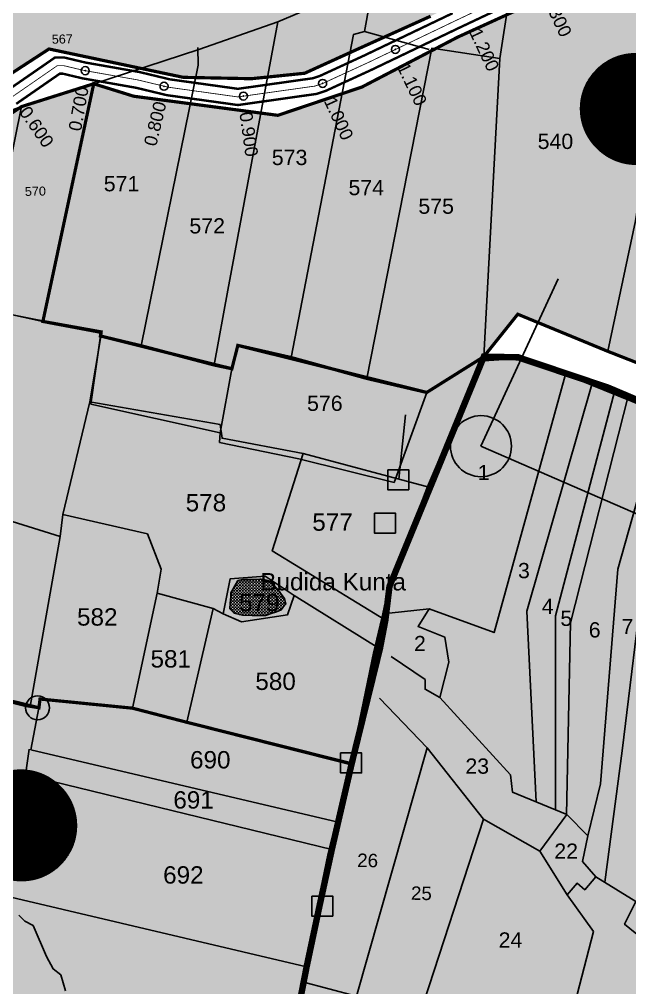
# Model space of a CAD drawing. Header units: inches. Extents: x 194782 to 246112, y 1600383 to 1614216.
# Drawn here: x 199887 to 200647, y 1608963 to 1610168 of the extents above; entities that cross this region are included whole.
import ezdxf
from ezdxf.enums import TextEntityAlignment as Align

# ---------------------------------------------------------------- set-up
doc = ezdxf.new("R2010")
doc.units = ezdxf.units.IN
doc.header["$LTSCALE"] = 15
doc.header["$MEASUREMENT"] = 0
doc.header["$PDMODE"] = 32
doc.header["$PDSIZE"] = 10
doc.linetypes.add('ACAD_ISO02W100', pattern=[15, 12, -3])
doc.linetypes.add('HIDDEN2', pattern=[0.1875, 0.125, -0.0625])
for name, color, linetype in [('BOUNDRY STONES', 240, 'Continuous'), ('CANAL1', 7, 'Continuous'), ('CS', 134, 'Continuous'), ('CSMark', 72, 'Continuous'), ('PLOTS', 7, 'Continuous'), ('PLOTS NO', 7, 'Continuous'), ('STREAMS', 4, 'Continuous'), ('text2', 7, 'Continuous'), ('VILLAGE BOUNDAY', 5, 'Continuous'), ('wells', 7, 'Continuous'), ('WUA-9', 3, 'Continuous')]:
    doc.layers.add(name, color=color, linetype=linetype)
doc.styles.get("Standard").update_dxf_attribs({"font": 'arial.ttf'})
pattern_1 = [(45, (0, 0), (-0.088388347648, 0.088388347648), [])]

msp = doc.modelspace()

# ---------------------------------------------------------------- hatches: boundary and pattern name
at = {"layer": 'PLOTS NO', "true_color": 0xcd6928}
h = msp.add_hatch(color=32, dxfattribs=at)
h.dxf.hatch_style = 1
h.paths.add_polyline_path([(199062.2, 1610361.2), (199128.4, 1610445.5), (199159.3, 1610480.3), (199193.3, 1610509.1), (199207.4, 1610520.5), (199319.4, 1610533.8), (199415.7, 1610554.7), (199479.6, 1610597.1), (199505.3, 1610612.1), (199584.5, 1610608.1), (199640.2, 1610641.5), (199694.8, 1610687), (199711, 1610723.4), (199732.9, 1610726.7), (199826.8, 1610706.3), (199880.4, 1610686.2), (199939.1, 1610665.3), (199997.3, 1610646.2), (200001.3, 1610645.7), (200136.3, 1610578.7), (200183.8, 1610567), (200245.1, 1610514.5), (200367.4, 1610507.2), (200430.8, 1610519.4), (200556.3, 1610504.1), (200613.2, 1610499.2), (200643.7, 1610480.8), (200646.8, 1610430.2), (200637.7, 1610413.5), (200626, 1610393), (200631.7, 1610317.3), (200631.1, 1610286.7), (200399.3, 1610172.3), (200307.3, 1610130.8), (200242.5, 1610101.3), (200176.1, 1610094.5), (200091.4, 1610096.2), (199924.2, 1610131.5), (199818.6, 1610062.8), (199772.7, 1610027), (199745.8, 1610023.8), (199760.5, 1610105.6), (199758.5, 1610111.7), (199473, 1610144.6), (199321.7, 1610167.4), (199313.4, 1610144.3), (198996.4, 1610286), (199017.2, 1610314.9), (199044.6, 1610337.1)])
h = msp.add_hatch(color=32, dxfattribs=at)
h.dxf.hatch_style = 1
h.paths.add_polyline_path([(199062.2, 1610361.2), (199128.4, 1610445.5), (199159.3, 1610480.3), (199193.3, 1610509.1), (199207.4, 1610520.5), (199319.4, 1610533.8), (199415.7, 1610554.7), (199479.6, 1610597.1), (199505.3, 1610612.1), (199584.5, 1610608.1), (199640.2, 1610641.5), (199694.8, 1610687), (199711, 1610723.4), (199732.9, 1610726.7), (199826.8, 1610706.3), (199880.4, 1610686.2), (199939.1, 1610665.3), (199997.3, 1610646.2), (200001.3, 1610645.7), (200136.3, 1610578.7), (200183.8, 1610567), (200245.1, 1610514.5), (200367.4, 1610507.2), (200430.8, 1610519.4), (200556.3, 1610504.1), (200613.2, 1610499.2), (200643.7, 1610480.8), (200646.8, 1610430.2), (200637.7, 1610413.5), (200626, 1610393), (200631.7, 1610317.3), (200631.1, 1610286.7), (200399.3, 1610172.3), (200307.3, 1610130.8), (200242.5, 1610101.3), (200176.1, 1610094.5), (200091.4, 1610096.2), (199924.2, 1610131.5), (199818.6, 1610062.8), (199772.7, 1610027), (199745.8, 1610023.8), (199760.5, 1610105.6), (199758.5, 1610111.7), (199473, 1610144.6), (199321.7, 1610167.4), (199313.4, 1610144.3), (198996.4, 1610286), (199017.2, 1610314.9), (199044.6, 1610337.1)])
at = {"layer": 'PLOTS NO', "true_color": 0x58ba48}
h = msp.add_hatch(dxfattribs=at)
h.set_pattern_fill('ANSI31', color=85)
h.set_pattern_definition(pattern_1)
h.paths.add_polyline_path([(199916.6, 1609792.3), (199979.9, 1610088.2), (200029.6, 1610072.7), (200209.1, 1610048.9), (200313.9, 1610084.2), (200433.3, 1610146.4), (200589.8, 1610217.6), (200694.2, 1610276.9), (200806.9, 1610293.8), (201011.6, 1610217.6), (201090.5, 1610162.2), (201146, 1610143.4), (201195.6, 1610149.3), (201237.2, 1610134), (201324.3, 1610073.1), (201347, 1610022.5), (201442.9, 1609927.2), (201453.2, 1609921.7), (201372.8, 1609537.3), (201360, 1609495.3), (201329.2, 1609499.3), (201328.7, 1609509), (201241.8, 1609524.5), (201165.2, 1609558.2), (201073, 1609597.9), (200987.2, 1609634.4), (200881.5, 1609674.9), (200844.7, 1609682.7), (200834.3, 1609683.2), (200806.7, 1609692.2), (200790.3, 1609691.3), (200711, 1609719.4), (200619.9, 1609755.1), (200507.8, 1609801.3), (200465.6, 1609748.5), (200394.5, 1609703.9), (200320.1, 1609721.3), (200225.9, 1609747.3), (200159.3, 1609762.5), (200151.9, 1609733.4), (200129.7, 1609738.1), (200039.1, 1609762), (199988.6, 1609774.1), (199989, 1609778.7)])
at = {"layer": 'PLOTS NO', "true_color": 0xa953a0}
h = msp.add_hatch(dxfattribs=at)
h.set_pattern_fill('ANSI31', color=215)
h.set_pattern_definition(pattern_1)
h.paths.add_polyline_path([(199123.7, 1609417.1), (199219.8, 1609467.7), (199258.7, 1609504.8), (199309.3, 1609753.7), (199321.7, 1609803.2), (199380.6, 1609822.7), (199419.2, 1609835.4), (199426, 1609837.6), (199507.6, 1609888.8), (199557.8, 1609920.9), (199640.9, 1609963.7), (199757, 1609983.3), (199816.7, 1610010.9), (199889.8, 1610059.7), (199979.9, 1610088.2), (199916.6, 1609792.3), (199989.1, 1609779.3), (199988.2, 1609774.2), (200151.9, 1609733.4), (200159.3, 1609762.5), (200394.5, 1609703.9), (200465.6, 1609748.5), (200398.7, 1609585.6), (200348.1, 1609462.4), (200301, 1609241.6), (200095.6, 1609293.3), (200028.2, 1609310.8), (199913, 1609322.2), (199911.7, 1609311.3), (199895.3, 1609314.1), (199673.8, 1609369.1), (199572.3, 1609430.9), (199475.7, 1609462), (199457.6, 1609369.2), (199367.8, 1609386.6), (199296.6, 1609400.5), (199249.2, 1609409.7), (199231.4, 1609402.7)])
at = {"layer": 'PLOTS NO', "true_color": 0x105689}
h = msp.add_hatch(color=146, dxfattribs=at)
h.dxf.hatch_style = 1
h.paths.add_polyline_path([(201384.9, 1608076.1), (201253.7, 1608048.5), (201211.7, 1608032.6), (201155.8, 1608088.5), (201107.2, 1608141.6), (201045.4, 1608172.2), (201026.5, 1608176.4), (200967.8, 1608209.4), (200927.6, 1608212.9), (200894.5, 1608267.4), (200861.7, 1608322.8), (200840.7, 1608353.2), (200800.4, 1608381.5), (200762.9, 1608433.3), (200729.1, 1608526.2), (200685.2, 1608583.6), (200578.3, 1608647.6), (200451.4, 1608732), (200365.1, 1608796.4), (200283.2, 1608850), (200224.7, 1608881.4), (200239.4, 1608969), (200272.5, 1609128.5), (200300.7, 1609241.4), (200329, 1609378.3), (200349.2, 1609463.1), (200396.2, 1609586), (200463.8, 1609744.3), (200512.3, 1609747.5), (200731, 1609665.2), (200792, 1609634.9), (200984.4, 1609582.5), (201248.5, 1609455.7), (201406.7, 1609393), (201375.3, 1609248), (201337.5, 1609011.9), (201290.3, 1608728.3), (201269.9, 1608585.3), (201265.3, 1608554.1), (201254.4, 1608535.6), (201289, 1608489.6), (201318.5, 1608475.5), (201356.1, 1608404.8), (201378.4, 1608362.2), (201390.2, 1608214.6), (201382.3, 1608122.7)])
at = {"layer": 'PLOTS NO', "true_color": 0xf7abae}
h = msp.add_hatch(dxfattribs=at)
h.set_pattern_fill('ANSI31', color=241)
h.set_pattern_definition(pattern_1)
h.paths.add_polyline_path([(200188.9, 1608705.7), (199857.8, 1608746.3), (199865.2, 1608790.2), (199725.2, 1608803.2), (199754.7, 1609127.2), (199591, 1609170.9), (199516.2, 1609186.8), (199454.1, 1609203.7), (199451.6, 1609194.7), (199421.9, 1609200.3), (199387.4, 1609203.8), (199385.9, 1609170), (199336.3, 1609171.7), (199266.9, 1609167.5), (199217.1, 1609162.2), (199161.5, 1609155.1), (199084.7, 1609162.2), (199045.3, 1608905.7), (199031.7, 1608909.1), (198897.2, 1609137.1), (198943.5, 1609225.4), (198950.3, 1609255.2), (198971, 1609289.8), (199003.3, 1609352.2), (199124.2, 1609417.3), (199231.4, 1609402.7), (199249.2, 1609409.7), (199367.8, 1609386.6), (199457.6, 1609369.2), (199475.7, 1609462), (199558.9, 1609435.2), (199673.8, 1609369.1), (199911.7, 1609311.3), (199913, 1609322.2), (200028.2, 1609310.8), (200095.6, 1609293.3), (200300.7, 1609241.4), (200274.1, 1609135.2), (200239.4, 1608969), (200224.7, 1608881.4)])
at = {"layer": 'text2'}
h = msp.add_hatch(dxfattribs=at)
h.set_pattern_fill('ANSI31', color=5)
h.set_pattern_definition([(45, (9791.38144, -2621.8165), (-0.088388347648, 0.088388347648), [])])
edge = h.paths.add_edge_path()
edge.add_arc((200654.8, 1610056.8), 69.1, 0, 360)
h.paths.add_polyline_path([(200576.2, 1610025.8), (200733.5, 1610025.8), (200733.5, 1610087.8), (200576.2, 1610087.8)], flags=9)
h = msp.add_hatch(dxfattribs=at)
h.set_pattern_fill('ANSI31', color=5)
h.set_pattern_definition([(45, (9026.21393, -3513.70446), (-0.088388347648, 0.088388347648), [])])
edge = h.paths.add_edge_path()
edge.add_arc((199889.6, 1609164.9), 69.1, 0, 360)
h.paths.add_polyline_path([(199811, 1609133.9), (199968.3, 1609133.9), (199968.3, 1609195.9), (199811, 1609195.9)], flags=9)
at = {"layer": 'wells'}
h = msp.add_hatch(dxfattribs=at)
h.set_pattern_fill('DASH', color=4, scale=14.585985, angle=-0.032)
h.set_pattern_definition([(359.9679704, (169158.6997, 1606507.6775), (1.82426713, 1.82222866), [1.82324818, -1.82324818])])
h.paths.add_polyline_path([(200159.2, 1609469.7), (200165.6, 1609471.1), (200173.5, 1609470.9), (200181.9, 1609471.2), (200190.2, 1609471.5), (200199.3, 1609469), (200204.7, 1609463.5), (200208.8, 1609459.5), (200214.6, 1609451), (200217.2, 1609447.4), (200219, 1609440.4), (200215.8, 1609436.4), (200213.3, 1609433.1), (200207.5, 1609430.8), (200200.8, 1609428.6), (200193.8, 1609426.3), (200182.8, 1609426.3), (200177.1, 1609426.3), (200165.3, 1609426.4), (200154.6, 1609429), (200149.5, 1609434.3), (200149.8, 1609441.4), (200150.4, 1609449.8), (200150.7, 1609454.6), (200153.3, 1609459.5)])

# ---------------------------------------------------------------- linework, layer by layer
at = {"layer": 'BOUNDRY STONES', "color": 1}
msp.add_lwpolyline([(200359.8, 1609596), (200368, 1609676.1)], dxfattribs=at)
for points in [[(200346, 1609607.7), (200372.1, 1609607.7), (200372.1, 1609582.7), (200346, 1609582.7)], [(200329.3, 1609553.7), (200355.4, 1609553.6), (200355.4, 1609528.7), (200329.3, 1609528.7)], [(200287.3, 1609255.3), (200313.4, 1609255.2), (200313.4, 1609230.3), (200287.3, 1609230.3)], [(200251.3, 1609076.9), (200277.4, 1609076.9), (200277.4, 1609051.9), (200251.3, 1609052)]]:
    msp.add_lwpolyline(points, close=True, dxfattribs=at)
msp.add_circle((199910, 1609311.3), 14.9, dxfattribs=at)
at = {"layer": 'CANAL1', "color": 1, "linetype": 'HIDDEN2', "ltscale": 4, "const_width": 1}
msp.add_lwpolyline([(199877.9, 1610071.6), (199922.7, 1610102.6), (199934.6, 1610110.8), (199942.3, 1610110.8), (199967.7, 1610104.8), (200034.7, 1610093), (200072.8, 1610083.9), (200159.4, 1610071.8), (200255.2, 1610085.3), (200264.8, 1610088.5), (200321.1, 1610114.4), (200431.1, 1610167.1), (200565.6, 1610230.7)], dxfattribs=at)
at = {"layer": 'CANAL1', "color": 200, "const_width": 3}
for points in [[(199883.4, 1610063.2), (199928.4, 1610094.4), (199937.7, 1610100.8), (199941.2, 1610100.8), (199965.7, 1610095), (200032.7, 1610083.2), (200071, 1610074), (200159.4, 1610061.7), (200257.5, 1610075.6), (200268.4, 1610079.2), (200325.4, 1610105.4), (200435.4, 1610158.1), (200570.1, 1610221.7)], [(199872.5, 1610080), (199917.1, 1610110.8), (199931.5, 1610120.8), (199943.5, 1610120.8), (199969.7, 1610114.6), (200036.8, 1610102.8), (200074.7, 1610093.7), (200159.4, 1610081.9), (200252.9, 1610095.1), (200261.1, 1610097.8), (200316.9, 1610123.5), (200426.8, 1610176.1)]]:
    msp.add_lwpolyline(points, dxfattribs=at)
at = {"layer": 'CS'}
for p in [(200355.5, 1610130.9), (199969.3, 1610104.5), (200067.4, 1610085.2), (200264.9, 1610088.6), (200166.3, 1610072.8)]:
    msp.add_point(p, dxfattribs=at)
at = {"layer": 'PLOTS'}
for points in [[(199491.5, 1609832.7), (199510.3, 1609892), (199521, 1609898.1), (199745.8, 1610023.8), (199816.3, 1610032.6), (199889.8, 1610059.7), (199979.9, 1610088.2), (200110.9, 1610130.9), (200209.2, 1610165.5), (200273.2, 1610192.6), (200330.4, 1610227.3), (200504.6, 1610333.2), (200626, 1610393)], [(198985.8, 1610290.9), (199313.4, 1610144.3), (199321.7, 1610167.4), (199473, 1610144.6), (199758.8, 1610113.3), (199739.9, 1610017.1), (199719.7, 1609958.1), (199679.7, 1609844.6), (199782, 1609819.5), (199989.4, 1609778.7), (199974.9, 1609692.4), (200137.3, 1609663.9), (200139.6, 1609646.9), (200240.8, 1609627.8), (200398.7, 1609585.6)], [(200397.6, 1610131), (200317.1, 1610153.2), (200330.4, 1610227.3)], [(201463, 1609956), (201453.2, 1609921.7), (201447.5, 1609899.3), (201406.2, 1609693.4), (201372.8, 1609537.3), (201360, 1609495.3), (201329.2, 1609499.3), (201328.7, 1609509), (201241.8, 1609524.5), (201165.2, 1609558.2), (201073, 1609597.9), (200987.2, 1609634.4), (200881.5, 1609674.9), (200844.7, 1609682.7), (200836.4, 1609682.5), (200806.7, 1609692.2), (200790.3, 1609691.3), (200711, 1609719.4), (200619.9, 1609755.1), (200507.8, 1609801.3), (200465.6, 1609748.5), (200485.3, 1610119.6), (200496.6, 1610192.5)], [(200209.2, 1610165.5), (200146.8, 1609831.4), (200129.7, 1609738.1), (200151.9, 1609733.4), (200137.2, 1609653.8)], [(200619.9, 1609755.1), (200654.5, 1609917.5), (200671.1, 1610023.2), (200682.3, 1610100.8), (200682.2, 1610126.5), (200695.4, 1610155.4)], [(200317.1, 1610153.2), (200303.2, 1610149.5), (200225.9, 1609747.3)], [(199988.2, 1609774.2), (200039.1, 1609762), (200110.1, 1610111.5), (200109.6, 1610133.2)], [(200320.1, 1609721.3), (200400.9, 1610132.7), (200485.3, 1610119.6)], [(199839, 1609809.1), (199889.8, 1610059.7)], [(200354, 1609591.8), (200235.2, 1609621.2), (200136.5, 1609641.7), (200137.2, 1609653.8), (199976.3, 1609689.4), (199988.2, 1609774.2), (199989.1, 1609779.3), (199916.6, 1609792.3), (199839, 1609809.1), (199783.6, 1609821.8), (199681.7, 1609845.6), (199745.8, 1610023.8)], [(199249.2, 1609409.7), (199457.7, 1609369.2), (199475.7, 1609462), (199572.3, 1609430.9), (199673.8, 1609369.1), (199900.6, 1609312.7), (199938.3, 1609524.6), (199738.4, 1609586.6), (199784.2, 1609819.1)], [(200151.9, 1609733.4), (200159.3, 1609762.5), (200225.9, 1609747.3), (200320.1, 1609721.3), (200394.5, 1609703.9), (200354, 1609591.8)], [(200394.5, 1609703.9), (200465.6, 1609748.5)], [(199974.9, 1609692.4), (199941.4, 1609551.9), (199938.3, 1609524.6)], [(200343, 1609420.3), (200202.1, 1609506.5), (200240.8, 1609627.8)], [(199941.4, 1609551.9), (200046.8, 1609527.7), (200063.8, 1609483.7), (200058.8, 1609453.9), (200028.2, 1609310.8), (199913, 1609322.2), (199911.7, 1609311.3), (199900.6, 1609312.7)], [(200128.7, 1609434.9), (200141.1, 1609428.4), (200149.7, 1609471.7), (200193.5, 1609475.1), (200229.5, 1609451.1), (200221.3, 1609427.1), (200163.8, 1609418.2), (200141.1, 1609428.4)], [(200028.2, 1609310.8), (200095.6, 1609293.3), (200128.7, 1609434.9), (200058.8, 1609453.9)], [(200229.5, 1609451.1), (200336.2, 1609384.8)], [(200284.2, 1609168.9), (199901.7, 1609259.1), (199911.7, 1609311.3)], [(200301, 1609241.6), (200095.6, 1609293.3)], [(199899.5, 1609259.6), (199894.8, 1609227.8), (200276.3, 1609134.7)], [(199894.8, 1609227.8), (199862.2, 1609078.8), (200244.9, 1608988.6)]]:
    msp.add_lwpolyline(points, dxfattribs=at)
at = {"layer": 'PLOTS', "const_width": 3}
msp.add_lwpolyline([(199979.9, 1610088.2), (199916.6, 1609792.3)], dxfattribs=at)
at = {"layer": 'PLOTS', "color": 0}
for points in [[(200567.6, 1609727.7), (200478.4, 1609404.9), (200397.5, 1609434.5), (200347.7, 1609429.3)], [(200530.6, 1609194.2), (200519.3, 1609431.4), (200600.8, 1609716.5)], [(200628.7, 1609706.4), (200555, 1609425.7), (200554.7, 1609185)], [(200568.5, 1609178.6), (200573.6, 1609417), (200645.3, 1609699.3)], [(200688, 1609681.2), (200632.4, 1609483.8), (200611, 1609216.6), (200595.1, 1609152)], [(200616.2, 1609094.2), (200637.8, 1609257.5), (200665.5, 1609486.1), (200718.2, 1609668.4)], [(200397.5, 1609434.5), (200383.8, 1609412.5), (200417.2, 1609399.1), (200422.2, 1609368), (200410.9, 1609323.9), (200392.4, 1609334.4), (200392.6, 1609346.4), (200350.2, 1609375.3)], [(200535.1, 1609132.8), (200465, 1609172.6), (200394.9, 1609261.6), (200335.8, 1609323.3)], [(200410.9, 1609323.9), (200498.7, 1609227.8), (200501.4, 1609206.2), (200568.9, 1609178.4), (200595.1, 1609152), (200588.5, 1609119.8), (200605.2, 1609101), (200591.3, 1609084.7), (200581.7, 1609092.9), (200569.5, 1609078.6), (200535.1, 1609132.8), (200568.9, 1609178.4)], [(200394.9, 1609261.6), (200307.1, 1608952.2), (200238.1, 1608970.6)], [(200465, 1609172.6), (200385.1, 1608926.8)], [(200605.2, 1609101), (200654.9, 1609070.1), (200640.8, 1609041.8), (200783.9, 1608925.8), (200816.9, 1608888), (200860.9, 1608868.5), (200848.6, 1608937.7), (200793.7, 1608966.3), (200783.9, 1608925.8)], [(200307.1, 1608952.2), (200542.1, 1608875.7), (200545.1, 1608910.9), (200572.7, 1608905.8), (200573.1, 1608920.7), (200602, 1609032.8), (200569.5, 1609078.6)]]:
    msp.add_lwpolyline(points, dxfattribs=at)
at = {"layer": 'STREAMS'}
msp.add_lwpolyline([(200159.2, 1609469.7), (200165.6, 1609471.1), (200173.5, 1609470.9), (200181.9, 1609471.2), (200190.2, 1609471.5), (200199.3, 1609469), (200204.7, 1609463.5), (200208.8, 1609459.5), (200214.6, 1609451), (200217.2, 1609447.4), (200219, 1609440.4), (200215.8, 1609436.4), (200213.3, 1609433.1), (200207.5, 1609430.8), (200200.8, 1609428.6), (200193.8, 1609426.3), (200182.8, 1609426.3), (200177.1, 1609426.3), (200165.3, 1609426.4), (200154.6, 1609429), (200149.5, 1609434.3), (200149.8, 1609441.4), (200150.4, 1609449.8), (200150.7, 1609454.6), (200153.3, 1609459.5), (200159.2, 1609469.7)], dxfattribs=at)
at = {"layer": 'STREAMS', "color": 4}
msp.add_lwpolyline([(199886.7, 1609053.2), (199894.1, 1609045.5), (199904.4, 1609040.2), (199921, 1609001.6), (199929.4, 1608986.1), (199938.9, 1608978.7), (199944.9, 1608959)], dxfattribs=at)
at = {"layer": 'text2', "color": 2}
msp.add_lwpolyline([(200462, 1609637), (200558.1, 1609845.4)], dxfattribs=at)
at = {"layer": 'text2', "color": 3}
msp.add_lwpolyline([(200462, 1609637), (201339, 1609256)], dxfattribs=at)
msp.add_circle((200462, 1609637), 38, dxfattribs=at)
at = {"layer": 'VILLAGE BOUNDAY', "linetype": 'ACAD_ISO02W100', "ltscale": 0.2}
for points in [[(200209.3, 1608806, 8, 8, 0), (200244.9, 1608988.6, 8, 8, 0), (200261, 1609064.6, 8, 8, 0), (200276.3, 1609134.7, 8, 8, 0), (200301, 1609241.6, 8, 8, 0), (200336.2, 1609384.8, 8, 8, 0), (200343, 1609420.3, 8, 8, 0), (200348.1, 1609462.4, 8, 8, 0), (200465.6, 1609748.5, 8, 8, 0), (200508.4, 1609747.6, 8, 8, 0), (200620.1, 1609710, 8, 8, 0), (200718.2, 1609668.4, 8, 8, 0), (200778.2, 1609640.4, 8, 8, 0), (200891.7, 1609610.1, 8, 8, 0), (200955.7, 1609589.2, 8, 8, 0), (201202, 1609479, 8, 8, 0), (201281, 1609443.1, 8, 8, 0), (201326.8, 1609421.4, 8, 8, 0), (201409.4, 1609397.8, 0, 0, 0)], [(200746.2, 1609655.4, 5, 5, 0), (200567.6, 1609727.7, 5, 5, 0), (200508.4, 1609747.6, 5, 5, 0), (200465.6, 1609748.5, 5, 5, 0), (200398.7, 1609585.6, 5, 5, 0), (200379.8, 1609539.5, 5, 5, 0), (200348.2, 1609462.8, 5, 5, 0), (200343, 1609420.3, 5, 5, 0), (200336.2, 1609384.8, 5, 5, 0), (200301, 1609241.6, 5, 5, 0), (200276.3, 1609134.7, 5, 5, 0), (200261, 1609064.6, 5, 5, 0), (200244.9, 1608988.6, 5, 5, 0), (200209.3, 1608806, 5, 5, 0)]]:
    msp.add_lwpolyline(points, format="xyseb", dxfattribs=at)
at = {"layer": 'WUA-9', "color": 15, "const_width": 4}
for points in [[(200399.3, 1610172.3), (200307.3, 1610130.8), (200242.5, 1610101.3), (200176.1, 1610094.5), (200091.4, 1610096.2), (199924.2, 1610131.5), (199818.6, 1610062.8), (199772.7, 1610027), (199745.8, 1610023.8), (199760.5, 1610105.6), (199758.5, 1610111.7), (199473, 1610144.6), (199321.7, 1610167.4), (199313.4, 1610144.3), (198996.4, 1610286)], [(199916.6, 1609792.3), (199979.9, 1610088.2), (200029.6, 1610072.7), (200209.1, 1610048.9), (200313.9, 1610084.2), (200433.3, 1610146.4), (200589.8, 1610217.6)], [(199816.7, 1610010.9), (199889.8, 1610059.7), (199979.9, 1610088.2), (199916.6, 1609792.3), (199989.1, 1609779.3), (199988.2, 1609774.2), (200151.9, 1609733.4), (200159.3, 1609762.5), (200394.5, 1609703.9), (200465.6, 1609748.5), (200398.7, 1609585.6), (200348.1, 1609462.4), (200301, 1609241.6), (200095.6, 1609293.3), (200028.2, 1609310.8), (199913, 1609322.2), (199911.7, 1609311.3), (199895.3, 1609314.1), (199673.8, 1609369.1)], [(200711, 1609719.4), (200619.9, 1609755.1), (200507.8, 1609801.3), (200465.6, 1609748.5), (200394.5, 1609703.9), (200320.1, 1609721.3), (200225.9, 1609747.3), (200159.3, 1609762.5), (200151.9, 1609733.4), (200129.7, 1609738.1), (200039.1, 1609762), (199988.6, 1609774.1), (199989, 1609778.7), (199916.6, 1609792.3)], [(200224.7, 1608881.4), (200239.4, 1608969), (200272.5, 1609128.5), (200300.7, 1609241.4), (200329, 1609378.3), (200349.2, 1609463.1), (200396.2, 1609586), (200463.8, 1609744.3), (200512.3, 1609747.5), (200731, 1609665.2), (200792, 1609634.9), (200984.4, 1609582.5), (201248.5, 1609455.7), (201406.7, 1609393), (201375.3, 1609248), (201337.5, 1609011.9), (201290.3, 1608728.3)], [(199031.7, 1608909.1), (198897.2, 1609137.1), (198943.5, 1609225.4), (198950.3, 1609255.2), (198971, 1609289.8), (199003.3, 1609352.2), (199124.2, 1609417.3), (199231.4, 1609402.7), (199249.2, 1609409.7), (199367.8, 1609386.6), (199457.6, 1609369.2), (199475.7, 1609462), (199558.9, 1609435.2), (199673.8, 1609369.1), (199911.7, 1609311.3), (199913, 1609322.2), (200028.2, 1609310.8), (200095.6, 1609293.3), (200300.7, 1609241.4), (200274.1, 1609135.2), (200239.4, 1608969), (200224.7, 1608881.4)]]:
    msp.add_lwpolyline(points, dxfattribs=at)
at = {"layer": 'WUA-9', "const_width": 3}
for points in [[(200399.3, 1610172.3), (200307.3, 1610130.8), (200242.5, 1610101.3), (200176.1, 1610094.5), (200091.4, 1610096.2), (199924.2, 1610131.5), (199818.6, 1610062.8), (199772.7, 1610027), (199745.8, 1610023.8), (199760.5, 1610105.6), (199758.5, 1610111.7), (199473, 1610144.6), (199321.7, 1610167.4), (199313.4, 1610144.3), (198996.4, 1610286)], [(199916.6, 1609792.3), (199979.9, 1610088.2), (200029.6, 1610072.7), (200209.1, 1610048.9), (200313.9, 1610084.2), (200433.3, 1610146.4), (200589.8, 1610217.6)], [(199816.7, 1610010.9), (199889.8, 1610059.7), (199979.9, 1610088.2), (199916.6, 1609792.3), (199989.1, 1609779.3), (199988.2, 1609774.2), (200151.9, 1609733.4), (200159.3, 1609762.5), (200394.5, 1609703.9), (200465.6, 1609748.5), (200398.7, 1609585.6), (200348.1, 1609462.4), (200301, 1609241.6), (200095.6, 1609293.3), (200028.2, 1609310.8), (199913, 1609322.2), (199911.7, 1609311.3), (199895.3, 1609314.1), (199673.8, 1609369.1)], [(200711, 1609719.4), (200619.9, 1609755.1), (200507.8, 1609801.3), (200465.6, 1609748.5), (200394.5, 1609703.9), (200320.1, 1609721.3), (200225.9, 1609747.3), (200159.3, 1609762.5), (200151.9, 1609733.4), (200129.7, 1609738.1), (200039.1, 1609762), (199988.6, 1609774.1), (199989, 1609778.7), (199916.6, 1609792.3)], [(200224.7, 1608881.4), (200239.4, 1608969), (200272.5, 1609128.5), (200300.7, 1609241.4), (200329, 1609378.3), (200349.2, 1609463.1), (200396.2, 1609586), (200463.8, 1609744.3), (200512.3, 1609747.5), (200731, 1609665.2), (200792, 1609634.9), (200984.4, 1609582.5), (201248.5, 1609455.7), (201406.7, 1609393), (201375.3, 1609248), (201337.5, 1609011.9), (201290.3, 1608728.3)], [(199031.7, 1608909.1), (198897.2, 1609137.1), (198943.5, 1609225.4), (198950.3, 1609255.2), (198971, 1609289.8), (199003.3, 1609352.2), (199124.2, 1609417.3), (199231.4, 1609402.7), (199249.2, 1609409.7), (199367.8, 1609386.6), (199457.6, 1609369.2), (199475.7, 1609462), (199558.9, 1609435.2), (199673.8, 1609369.1), (199911.7, 1609311.3), (199913, 1609322.2), (200028.2, 1609310.8), (200095.6, 1609293.3), (200300.7, 1609241.4), (200274.1, 1609135.2), (200239.4, 1608969), (200224.7, 1608881.4)]]:
    msp.add_lwpolyline(points, dxfattribs=at)

# ---------------------------------------------------------------- texts
at = {"layer": 'CSMark', "color": 1}
for s, rotation, p in [('1.300', 295.3071, (200544.7, 1610198.7)), ('1.200', 295.3071, (200454.3, 1610155.9)), ('1.100', 295.5853, (200364.2, 1610112.9)), ('1.000', 294.7131, (200273.3, 1610070.4)), ('0.600', 304.6673, (199892.9, 1610057.6)), ('0.900', 278.0467, (200169.1, 1610053))]:
    msp.add_text(s, height=16, rotation=rotation, dxfattribs=at).set_placement(p, align=Align.MIDDLE_LEFT)
for s, rotation, p in [('0.700', 79.9715, (199965.9, 1610084.8)), ('0.800', 76.5753, (200062.8, 1610065.7))]:
    msp.add_text(s, height=16, rotation=rotation, dxfattribs=at).set_placement(p, align=Align.MIDDLE_RIGHT)
at = {"layer": 'PLOTS NO'}
for s, height, rotation, p in [('567', 11.21, 1.2942, (199927.8, 1610138)), ('570', 11.21, 1.2942, (199894.3, 1609948.5)), ('578', 21.62, 359.968, (200094.4, 1609555.9)), ('577', 21.62, 359.968, (200252, 1609531.7)), ('Budida Kunta', 21.62, 359.968, (200187.3, 1609457.5)), ('579', 21.62, 359.968, (200160.8, 1609431.4)), ('582', 21.62, 359.968, (199959.1, 1609413.6)), ('581', 21.62, 359.968, (200050.6, 1609361.4)), ('580', 21.62, 359.968, (200181.1, 1609333.5)), ('690', 21.62, 359.968, (200099.8, 1609235.8)), ('691', 21.62, 359.968, (200079, 1609185.8)), ('26', 16.7, 358.8145, (200307.8, 1609113.2)), ('692', 21.62, 359.968, (200066.3, 1609092.4)), ('25', 16.7, 358.8145, (200374.7, 1609072.3))]:
    msp.add_text(s, height=height, rotation=rotation, dxfattribs=at).set_placement(p)
at = {"layer": 'PLOTS NO', "color": 1}
for s, p in [('TC3', (200654.8, 1610056.8)), ('TC8', (199889.6, 1609164.9))]:
    msp.add_text(s, height=40, dxfattribs=at).set_placement(p, align=Align.MIDDLE_CENTER)
at = {"layer": 'PLOTS NO'}
for s, p in [('540', (200532.6, 1610007)), ('573', (200201.6, 1609987)), ('571', (199992.4, 1609954.3)), ('574', (200297.1, 1609949.5)), ('575', (200384.1, 1609926.3)), ('572', (200099, 1609901.8)), ('576', (200245.5, 1609680.9)), ('1', (200458, 1609594.7)), ('3', (200508.1, 1609472.6)), ('4', (200537.7, 1609428.2)), ('5', (200560.9, 1609413.2)), ('7', (200637, 1609403)), ('6', (200596.2, 1609398.8)), ('2', (200378.6, 1609381.8)), ('23', (200442.6, 1609229.2)), ('22', (200553.3, 1609123.3)), ('24', (200484, 1609012.7))]:
    msp.add_text(s, height=19, dxfattribs=at).set_placement(p)

doc.saveas('drawing.dxf')
